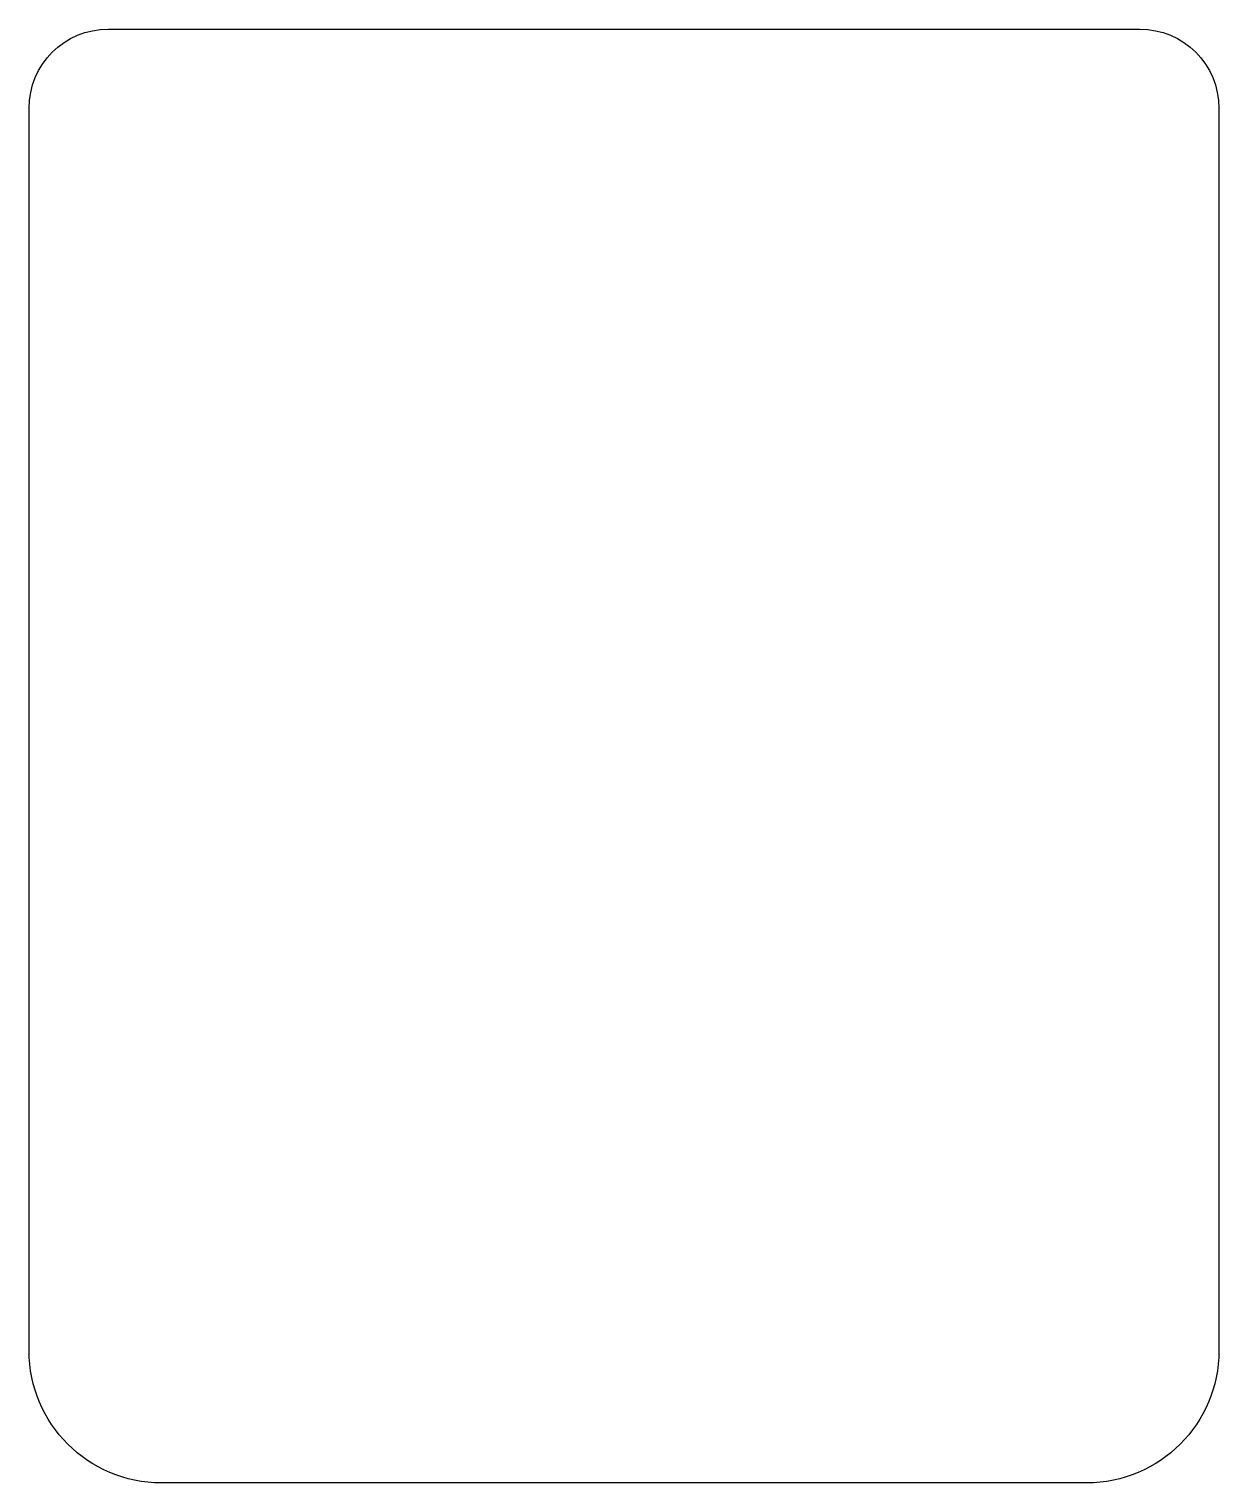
# Model space of a CAD drawing. Header units: millimetres. Extents: x -11 to 34, y -55 to 0.
import ezdxf

# ---------------------------------------------------------------- set-up
doc = ezdxf.new("R2010")
doc.units = ezdxf.units.MM
doc.header["$MEASUREMENT"] = 0
doc.layers.add('WiCAN_board_outline v2_0', color=7, linetype='Continuous')

msp = doc.modelspace()

# ---------------------------------------------------------------- linework, layer by layer
at = {"layer": 'WiCAN_board_outline v2_0'}
for p, q in [((-8, 0), (31, 0)), ((-11, -50), (-11, -3)), ((34, -3), (34, -50)), ((29, -55), (-6, -55))]:
    msp.add_line(p, q, dxfattribs=at)
at = {"layer": 'WiCAN_board_outline v2_0', "extrusion": (0, 0, -1)}
for centre, radius, start, end in [((8, -3), 3, 0, 90), ((-31, -3), 3, 90, 180), ((6, -50), 5, 270, 0), ((-29, -50), 5, 180, 270)]:
    msp.add_arc(centre, radius, start, end, dxfattribs=at)

doc.saveas('drawing.dxf')
